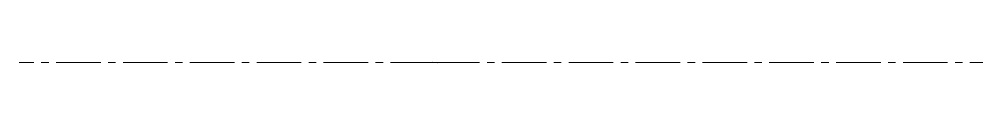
# Model space of a CAD drawing. Header units: millimetres. Extents: x 214 to 295, y 41 to 146.
# Drawn here: x 213.7 to 294.8, y 146.3 to 146.4 of the extents above.
import ezdxf

# ---------------------------------------------------------------- set-up
doc = ezdxf.new("R2010")
doc.units = ezdxf.units.MM
doc.header["$LTSCALE"] = 5
doc.header["$MEASUREMENT"] = 0
doc.linetypes.add('CENTER2', pattern=[1.125, 0.75, -0.125, 0.125, -0.125])
doc.layers.add('center', color=130, linetype='CENTER2', lineweight=25)

msp = doc.modelspace()

# ---------------------------------------------------------------- linework, layer by layer
at = {"layer": 'center', "color": 1, "lineweight": 0, "extrusion": (0.999983, 9.52027e-15, 0.005797)}
for q in [(248.514, 146.357, 90.438), (248.875, 146.299, 28.061)]:
    msp.add_line((248.699, 146.328, 58.532), q, dxfattribs=at)
at = {"layer": 'center', "color": 1, "lineweight": 0, "extrusion": (-0.005797, 0.000935295, 0.999983)}
msp.add_line((248.699, 146.328, 58.532), (294.78, 146.328, 58.799), dxfattribs=at)
at = {"layer": 'center', "color": 1, "lineweight": 0, "extrusion": (-0.005797, 0.000935295, 0.999983), "elevation": 57.226}
msp.add_lwpolyline([(249.034, 146.274), (214.053, 146.274)], dxfattribs=at)
at = {"layer": 'center', "color": 1, "lineweight": 0, "extrusion": (-0.99293, -0.00011102, -0.118699), "elevation": -253.904}
msp.add_lwpolyline([(-146.3, 28.596), (-146.3, 28.596)], dxfattribs=at)

doc.saveas('drawing.dxf')
